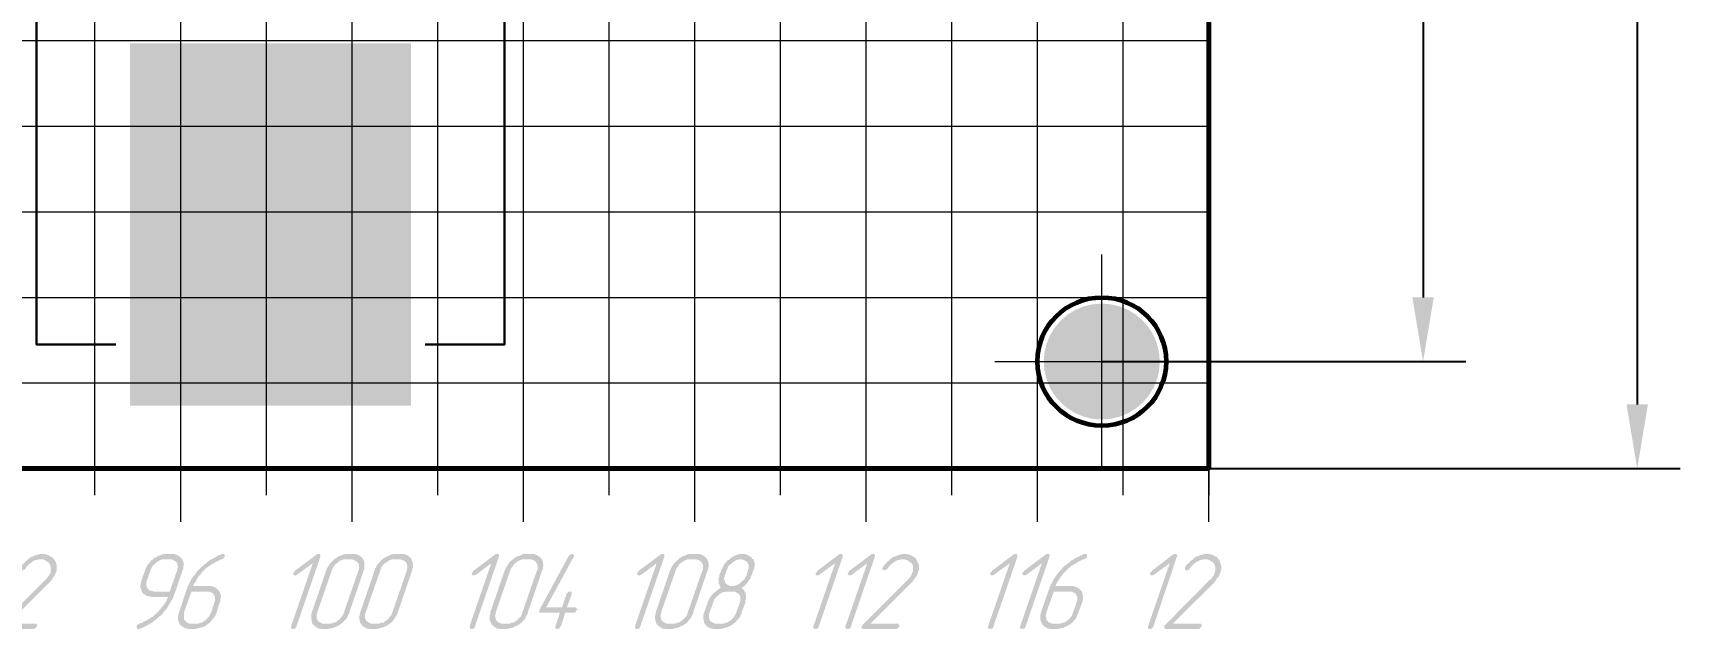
# Model space of a CAD drawing. Extents: x 260 to 1101, y 70 to 664.
# Drawn here: x 555.2 to 632.1, y 394.5 to 422.3 of the extents above; entities that cross this region are included whole.
import ezdxf

# ---------------------------------------------------------------- set-up
doc = ezdxf.new("R2010")
doc.units = 0
doc.header["$MEASUREMENT"] = 0
doc.layers.get('0').update_dxf_attribs({"linetype": 'CONTINUOUS', "lineweight": 15})
doc.layers.get('DEFPOINTS').update_dxf_attribs({"linetype": 'CONTINUOUS'})
doc.layers.add('PDF _Геометрия', color=7, linetype='CONTINUOUS')
doc.layers.add('PDF _Сплошная заливка', color=7, linetype='CONTINUOUS')
doc.styles.add('GOST type A0', font='', dxfattribs={"oblique": 15, "height": 3.5})
doc.styles.get('GOST type A0').set_extended_font_data('GOST type A')
doc.dimstyles.new('ГОСТ type A', dxfattribs={"dimtxt": 3.5, "dimasz": 3, "dimexe": 2, "dimexo": 0, "dimgap": 1, "dimtad": 1, "dimtoh": 1, "dimtxsty": 'GOST type A0', "dimcen": 0, "dimazin": 2, "dimtfac": 1, "dimtmove": 0, "dimatfit": 3, "dimfxl": 1, "dimarcsym": 0})

# ---------------------------------------------------------------- blocks, each defined once
blk = doc.blocks.new('*D6')
at = {"color": 0, "lineweight": -2, "transparency": 16777216}
for p, q in [((605.125, 556.979), (622.126, 556.979)), ((620.126, 553.979), (620.126, 409.979)), ((605.125, 406.979), (622.126, 406.979))]:
    blk.add_line(p, q, dxfattribs=at)
at = {"color": 0, "transparency": 16777216}
for points in [[(619.626, 553.979), (620.626, 553.979), (620.126, 556.979)], [(619.626, 409.979), (620.626, 409.979), (620.126, 406.979)]]:
    blk.add_solid(points, dxfattribs=at)
at = {"layer": 'DEFPOINTS', "color": 0, "transparency": 16777216}
for p in [(605.125, 556.979), (605.125, 406.979), (620.126, 406.979)]:
    blk.add_point(p, dxfattribs=at)
at = {"color": 0, "transparency": 16777216, "insert": (617.376, 481.979), "char_height": 3.5, "attachment_point": 5, "rotation": 90, "style": 'GOST type A0'}
blk.add_mtext('75', dxfattribs=at)
blk = doc.blocks.new('*D7')
at = {"color": 0, "lineweight": -2, "transparency": 16777216}
for p, q in [((610.126, 561.979), (632.126, 561.979)), ((630.126, 558.979), (630.126, 404.979)), ((610.126, 401.979), (632.126, 401.979))]:
    blk.add_line(p, q, dxfattribs=at)
at = {"color": 0, "transparency": 16777216}
for points in [[(629.626, 558.979), (630.626, 558.979), (630.126, 561.979)], [(629.626, 404.979), (630.626, 404.979), (630.126, 401.979)]]:
    blk.add_solid(points, dxfattribs=at)
at = {"layer": 'DEFPOINTS', "color": 0, "transparency": 16777216}
for p in [(610.126, 561.979), (610.126, 401.979), (630.126, 401.979)]:
    blk.add_point(p, dxfattribs=at)
at = {"color": 0, "transparency": 16777216, "insert": (627.114, 481.979), "char_height": 3.5, "attachment_point": 5, "rotation": 90, "style": 'GOST type A0'}
blk.add_mtext('80±0,1', dxfattribs=at)

msp = doc.modelspace()

# ---------------------------------------------------------------- hatches: boundary and pattern name
at = {"layer": 'PDF _Сплошная заливка', "true_color": 0xffffff, "transparency": 33554559}
for points in [[(602.417, 406.979), (602.45, 407.403), (602.549, 407.816), (602.712, 408.209), (602.934, 408.571), (603.21, 408.894), (603.533, 409.17), (603.896, 409.392), (604.288, 409.555), (604.702, 409.654), (605.126, 409.688), (605.126, 406.979)], [(605.126, 409.688), (605.549, 409.654), (605.963, 409.555), (606.355, 409.392), (606.718, 409.17), (607.041, 408.894), (607.317, 408.571), (607.539, 408.209), (607.702, 407.816), (607.801, 407.403), (607.834, 406.979), (605.126, 406.979)], [(605.126, 404.271), (604.702, 404.304), (604.288, 404.403), (603.896, 404.566), (603.533, 404.788), (603.21, 405.064), (602.934, 405.387), (602.712, 405.75), (602.549, 406.142), (602.45, 406.556), (602.417, 406.979), (605.126, 406.979)]]:
    msp.add_hatch(color=7, dxfattribs=at).paths.add_polyline_path(points)
at = {"layer": 'PDF _Сплошная заливка', "transparency": 33554559}
for points in [[(605.126, 406.979), (607.834, 406.979), (607.801, 406.556), (607.702, 406.142), (607.539, 405.75), (607.317, 405.387), (607.041, 405.064), (606.718, 404.788), (606.355, 404.566), (605.963, 404.403), (605.549, 404.304), (605.126, 404.271)], [(555.712, 397.99), (555.737, 397.99), (555.763, 397.99), (555.839, 397.965), (555.941, 397.939), (556.017, 397.888), (556.118, 397.838), (556.169, 397.787), (556.195, 397.736), (556.195, 397.736), (556.22, 397.736), (556.22, 397.711), (556.22, 397.711), (556.271, 397.634), (556.296, 397.584), (556.322, 397.482), (556.322, 397.38), (556.322, 397.33), (556.322, 397.253), (556.322, 397.203), (556.296, 397.126), (556.296, 397.126), (556.296, 397.101), (556.271, 397.101), (556.271, 397.05), (556.246, 397.025), (556.22, 396.974), (556.169, 396.898), (556.169, 396.898), (556.144, 396.872), (556.144, 396.847), (556.118, 396.822), (556.093, 396.771), (556.042, 396.72), (555.992, 396.669), (555.941, 396.618), (554.061, 394.739), (555.331, 394.739), (555.356, 394.739), (555.382, 394.739), (555.407, 394.713), (555.407, 394.688), (555.407, 394.688), (555.407, 394.637), (555.407, 394.612), (555.407, 394.612), (555.382, 394.586), (555.382, 394.561), (555.356, 394.536), (555.331, 394.536), (555.306, 394.51), (555.28, 394.485), (555.229, 394.485), (553.731, 394.485), (553.705, 394.485), (553.68, 394.51), (553.68, 394.536), (553.654, 394.536), (553.654, 394.561), (553.654, 394.586), (553.654, 394.612), (553.68, 394.637), (553.68, 394.637), (553.705, 394.688), (555.788, 396.771), (555.865, 396.847), (555.941, 396.949), (555.941, 396.949), (555.941, 396.974), (555.966, 396.974), (555.966, 396.999), (556.017, 397.076), (556.042, 397.126), (556.042, 397.126), (556.042, 397.152), (556.042, 397.177), (556.042, 397.228), (556.068, 397.279), (556.042, 397.355), (556.042, 397.431), (556.017, 397.507), (555.992, 397.533), (555.966, 397.558), (555.966, 397.558), (555.966, 397.584), (555.941, 397.584), (555.941, 397.609), (555.865, 397.634), (555.814, 397.685), (555.788, 397.685), (555.788, 397.711), (555.763, 397.711), (555.737, 397.711), (555.712, 397.736), (555.661, 397.736), (555.56, 397.736), (555.534, 397.736), (555.509, 397.736), (555.458, 397.736), (555.407, 397.711), (555.356, 397.711), (555.28, 397.685), (555.204, 397.634), (555.204, 397.634), (555.179, 397.634), (555.153, 397.609), (555.102, 397.558), (555.052, 397.533), (555.001, 397.457), (554.925, 397.406), (554.874, 397.304), (554.848, 397.304), (554.848, 397.304), (554.823, 397.279), (554.797, 397.253), (554.797, 397.253), (554.772, 397.253), (554.747, 397.228), (554.721, 397.228), (554.721, 397.228), (554.696, 397.228), (554.67, 397.253), (554.645, 397.253), (554.645, 397.279), (554.62, 397.279), (554.62, 397.304), (554.645, 397.355), (554.645, 397.406), (554.645, 397.406), (554.67, 397.406), (554.67, 397.431), (554.696, 397.457), (554.747, 397.507), (554.797, 397.558), (554.874, 397.634), (554.95, 397.711), (555.052, 397.787), (555.153, 397.863), (555.153, 397.863), (555.153, 397.863), (555.179, 397.863), (555.229, 397.888), (555.28, 397.914), (555.382, 397.939), (555.458, 397.965), (555.56, 397.99), (555.636, 397.99), (555.687, 397.99)], [(568.592, 397.99), (568.618, 397.99), (568.618, 397.965), (568.643, 397.939), (568.643, 397.939), (568.643, 397.914), (568.643, 397.863), (567.525, 394.612), (567.525, 394.612), (567.525, 394.586), (567.5, 394.561), (567.474, 394.51), (567.449, 394.51), (567.424, 394.51), (567.398, 394.485), (567.347, 394.485), (567.347, 394.485), (567.347, 394.485), (567.322, 394.51), (567.271, 394.51), (567.271, 394.536), (567.271, 394.536), (567.271, 394.561), (567.271, 394.586), (567.271, 394.612), (568.287, 397.558), (567.551, 397.025), (567.551, 397.025), (567.525, 396.999), (567.5, 396.999), (567.474, 396.999), (567.449, 396.999), (567.424, 396.999), (567.398, 396.999), (567.398, 397.025), (567.373, 397.025), (567.373, 397.05), (567.373, 397.076), (567.373, 397.126), (567.373, 397.126), (567.398, 397.126), (567.424, 397.152), (567.449, 397.203), (568.465, 397.965), (568.465, 397.965), (568.491, 397.99), (568.516, 397.99), (568.541, 397.99), (568.567, 397.99)], [(576.925, 397.99), (576.95, 397.99), (576.976, 397.965), (576.976, 397.939), (576.976, 397.939), (576.976, 397.914), (576.976, 397.863), (575.858, 394.612), (575.858, 394.612), (575.858, 394.586), (575.833, 394.561), (575.807, 394.51), (575.782, 394.51), (575.756, 394.51), (575.731, 394.485), (575.706, 394.485), (575.68, 394.485), (575.68, 394.485), (575.655, 394.51), (575.629, 394.51), (575.604, 394.536), (575.604, 394.536), (575.604, 394.561), (575.604, 394.586), (575.604, 394.612), (576.62, 397.558), (575.909, 397.025), (575.883, 397.025), (575.858, 396.999), (575.833, 396.999), (575.807, 396.999), (575.807, 396.999), (575.782, 396.999), (575.756, 396.999), (575.731, 397.025), (575.731, 397.025), (575.706, 397.05), (575.706, 397.076), (575.731, 397.126), (575.731, 397.126), (575.731, 397.126), (575.756, 397.152), (575.782, 397.203), (576.798, 397.965), (576.798, 397.965), (576.823, 397.99), (576.849, 397.99), (576.9, 397.99), (576.9, 397.99)], [(580.405, 397.99), (580.431, 397.99), (580.456, 397.965), (580.456, 397.939), (580.482, 397.939), (580.482, 397.914), (580.482, 397.863), (580.456, 397.838), (579.186, 395.501), (579.923, 395.501), (580.126, 396.11), (580.126, 396.136), (580.151, 396.136), (580.151, 396.161), (580.202, 396.187), (580.202, 396.212), (580.228, 396.212), (580.253, 396.237), (580.304, 396.237), (580.304, 396.237), (580.329, 396.237), (580.355, 396.237), (580.38, 396.212), (580.38, 396.212), (580.38, 396.187), (580.38, 396.161), (580.38, 396.11), (580.151, 395.501), (580.558, 395.501), (580.558, 395.501), (580.583, 395.475), (580.609, 395.45), (580.609, 395.45), (580.634, 395.425), (580.634, 395.399), (580.634, 395.374), (580.609, 395.374), (580.609, 395.348), (580.583, 395.323), (580.558, 395.272), (580.558, 395.272), (580.533, 395.272), (580.507, 395.247), (580.456, 395.247), (580.075, 395.247), (579.872, 394.612), (579.872, 394.612), (579.847, 394.586), (579.821, 394.561), (579.796, 394.51), (579.796, 394.51), (579.77, 394.51), (579.745, 394.485), (579.694, 394.485), (579.694, 394.485), (579.669, 394.485), (579.643, 394.51), (579.618, 394.51), (579.618, 394.536), (579.618, 394.536), (579.618, 394.561), (579.618, 394.586), (579.618, 394.612), (579.821, 395.247), (578.957, 395.247), (578.932, 395.247), (578.907, 395.247), (578.881, 395.272), (578.856, 395.272), (578.856, 395.298), (578.856, 395.323), (578.881, 395.374), (578.881, 395.399), (580.228, 397.888), (580.228, 397.888), (580.253, 397.914), (580.278, 397.939), (580.304, 397.965), (580.38, 397.99)], [(584.648, 397.99), (584.673, 397.99), (584.699, 397.965), (584.699, 397.939), (584.699, 397.939), (584.699, 397.914), (584.699, 397.863), (583.581, 394.612), (583.581, 394.612), (583.581, 394.586), (583.556, 394.561), (583.53, 394.51), (583.505, 394.51), (583.479, 394.51), (583.454, 394.485), (583.429, 394.485), (583.403, 394.485), (583.403, 394.485), (583.378, 394.51), (583.352, 394.51), (583.327, 394.536), (583.327, 394.536), (583.327, 394.561), (583.327, 394.586), (583.327, 394.612), (584.343, 397.558), (583.632, 397.025), (583.606, 397.025), (583.581, 396.999), (583.556, 396.999), (583.53, 396.999), (583.53, 396.999), (583.505, 396.999), (583.479, 396.999), (583.454, 397.025), (583.454, 397.025), (583.429, 397.05), (583.429, 397.076), (583.454, 397.126), (583.454, 397.126), (583.454, 397.126), (583.479, 397.152), (583.505, 397.203), (584.521, 397.965), (584.521, 397.965), (584.546, 397.99), (584.572, 397.99), (584.623, 397.99), (584.623, 397.99)], [(592.981, 397.99), (593.006, 397.99), (593.006, 397.965), (593.032, 397.939), (593.032, 397.939), (593.032, 397.914), (593.032, 397.863), (591.914, 394.612), (591.914, 394.612), (591.914, 394.586), (591.888, 394.561), (591.838, 394.51), (591.838, 394.51), (591.812, 394.51), (591.787, 394.485), (591.736, 394.485), (591.736, 394.485), (591.736, 394.485), (591.711, 394.51), (591.66, 394.51), (591.66, 394.536), (591.66, 394.536), (591.66, 394.561), (591.66, 394.586), (591.66, 394.612), (592.676, 397.558), (591.939, 397.025), (591.939, 397.025), (591.914, 396.999), (591.888, 396.999), (591.863, 396.999), (591.838, 396.999), (591.812, 396.999), (591.787, 396.999), (591.787, 397.025), (591.761, 397.025), (591.761, 397.05), (591.761, 397.076), (591.761, 397.126), (591.761, 397.126), (591.787, 397.126), (591.812, 397.152), (591.838, 397.203), (592.854, 397.965), (592.854, 397.965), (592.879, 397.99), (592.905, 397.99), (592.93, 397.99), (592.955, 397.99)], [(594.48, 397.99), (594.505, 397.99), (594.53, 397.965), (594.53, 397.939), (594.53, 397.939), (594.53, 397.914), (594.53, 397.863), (593.413, 394.612), (593.413, 394.612), (593.413, 394.586), (593.387, 394.561), (593.362, 394.51), (593.336, 394.51), (593.311, 394.51), (593.286, 394.485), (593.235, 394.485), (593.235, 394.485), (593.235, 394.485), (593.209, 394.51), (593.184, 394.51), (593.159, 394.536), (593.159, 394.536), (593.159, 394.561), (593.159, 394.586), (593.159, 394.612), (594.175, 397.558), (593.464, 397.025), (593.438, 397.025), (593.413, 396.999), (593.387, 396.999), (593.362, 396.999), (593.336, 396.999), (593.336, 396.999), (593.311, 396.999), (593.286, 397.025), (593.286, 397.025), (593.26, 397.05), (593.26, 397.076), (593.286, 397.126), (593.286, 397.126), (593.286, 397.126), (593.311, 397.152), (593.336, 397.203), (594.353, 397.965), (594.353, 397.965), (594.378, 397.99), (594.404, 397.99), (594.429, 397.99), (594.454, 397.99)], [(595.953, 397.99), (596.004, 397.99), (596.029, 397.99), (596.106, 397.965), (596.207, 397.939), (596.283, 397.888), (596.385, 397.838), (596.436, 397.787), (596.461, 397.736), (596.461, 397.736), (596.461, 397.736), (596.487, 397.711), (596.487, 397.711), (596.512, 397.634), (596.538, 397.584), (596.588, 397.482), (596.588, 397.38), (596.588, 397.33), (596.588, 397.253), (596.563, 397.203), (596.538, 397.126), (596.538, 397.126), (596.538, 397.101), (596.538, 397.101), (596.512, 397.05), (596.512, 397.025), (596.487, 396.974), (596.436, 396.898), (596.436, 396.898), (596.41, 396.872), (596.41, 396.847), (596.36, 396.822), (596.334, 396.771), (596.309, 396.72), (596.258, 396.669), (596.207, 396.618), (594.327, 394.739), (595.597, 394.739), (595.597, 394.739), (595.648, 394.739), (595.648, 394.713), (595.674, 394.688), (595.674, 394.688), (595.674, 394.637), (595.674, 394.612), (595.674, 394.612), (595.648, 394.586), (595.648, 394.561), (595.597, 394.536), (595.597, 394.536), (595.572, 394.51), (595.547, 394.485), (595.496, 394.485), (593.997, 394.485), (593.972, 394.485), (593.946, 394.51), (593.921, 394.536), (593.921, 394.536), (593.921, 394.561), (593.921, 394.586), (593.921, 394.612), (593.921, 394.637), (593.946, 394.637), (593.972, 394.688), (596.055, 396.771), (596.131, 396.847), (596.207, 396.949), (596.207, 396.949), (596.207, 396.974), (596.207, 396.974), (596.233, 396.999), (596.258, 397.076), (596.283, 397.126), (596.283, 397.126), (596.309, 397.152), (596.309, 397.177), (596.309, 397.228), (596.309, 397.279), (596.309, 397.355), (596.309, 397.431), (596.283, 397.507), (596.258, 397.533), (596.233, 397.558), (596.233, 397.558), (596.207, 397.584), (596.207, 397.584), (596.182, 397.609), (596.131, 397.634), (596.055, 397.685), (596.055, 397.685), (596.055, 397.711), (596.029, 397.711), (596.004, 397.711), (595.953, 397.736), (595.928, 397.736), (595.826, 397.736), (595.801, 397.736), (595.775, 397.736), (595.725, 397.736), (595.674, 397.711), (595.597, 397.711), (595.547, 397.685), (595.47, 397.634), (595.47, 397.634), (595.445, 397.634), (595.42, 397.609), (595.369, 397.558), (595.318, 397.533), (595.242, 397.457), (595.191, 397.406), (595.115, 397.304), (595.115, 397.304), (595.115, 397.304), (595.089, 397.279), (595.064, 397.253), (595.064, 397.253), (595.039, 397.253), (595.013, 397.228), (594.988, 397.228), (594.962, 397.228), (594.962, 397.228), (594.937, 397.253), (594.912, 397.253), (594.886, 397.279), (594.886, 397.279), (594.886, 397.304), (594.886, 397.355), (594.912, 397.406), (594.912, 397.406), (594.937, 397.406), (594.937, 397.431), (594.962, 397.457), (594.988, 397.507), (595.064, 397.558), (595.115, 397.634), (595.216, 397.711), (595.293, 397.787), (595.394, 397.863), (595.394, 397.863), (595.42, 397.863), (595.445, 397.863), (595.496, 397.888), (595.547, 397.914), (595.623, 397.939), (595.725, 397.965), (595.801, 397.99), (595.902, 397.99)], [(601.136, 397.99), (601.161, 397.99), (601.161, 397.965), (601.187, 397.939), (601.187, 397.939), (601.187, 397.914), (601.187, 397.863), (600.069, 394.612), (600.069, 394.612), (600.069, 394.586), (600.043, 394.561), (600.018, 394.51), (599.993, 394.51), (599.967, 394.51), (599.942, 394.485), (599.891, 394.485), (599.891, 394.485), (599.891, 394.485), (599.865, 394.51), (599.84, 394.51), (599.815, 394.536), (599.815, 394.536), (599.815, 394.561), (599.815, 394.586), (599.815, 394.612), (600.831, 397.558), (600.094, 397.025), (600.094, 397.025), (600.069, 396.999), (600.043, 396.999), (600.018, 396.999), (599.993, 396.999), (599.993, 396.999), (599.942, 396.999), (599.942, 397.025), (599.916, 397.025), (599.916, 397.05), (599.916, 397.076), (599.916, 397.126), (599.916, 397.126), (599.942, 397.126), (599.967, 397.152), (599.993, 397.203), (601.009, 397.965), (601.009, 397.965), (601.034, 397.99), (601.059, 397.99), (601.085, 397.99), (601.11, 397.99)], [(602.635, 397.99), (602.66, 397.99), (602.685, 397.965), (602.685, 397.939), (602.685, 397.939), (602.685, 397.914), (602.685, 397.863), (601.568, 394.612), (601.568, 394.612), (601.568, 394.586), (601.542, 394.561), (601.517, 394.51), (601.491, 394.51), (601.466, 394.51), (601.441, 394.485), (601.415, 394.485), (601.39, 394.485), (601.39, 394.485), (601.364, 394.51), (601.339, 394.51), (601.314, 394.536), (601.314, 394.536), (601.314, 394.561), (601.314, 394.586), (601.314, 394.612), (602.33, 397.558), (601.618, 397.025), (601.593, 397.025), (601.568, 396.999), (601.542, 396.999), (601.517, 396.999), (601.491, 396.999), (601.491, 396.999), (601.466, 396.999), (601.441, 397.025), (601.441, 397.025), (601.415, 397.05), (601.415, 397.076), (601.441, 397.126), (601.441, 397.126), (601.441, 397.126), (601.466, 397.152), (601.491, 397.203), (602.508, 397.965), (602.508, 397.965), (602.533, 397.99), (602.558, 397.99), (602.584, 397.99), (602.609, 397.99)], [(608.579, 397.99), (608.605, 397.99), (608.63, 397.965), (608.63, 397.939), (608.656, 397.939), (608.656, 397.914), (608.63, 397.863), (607.538, 394.612), (607.538, 394.612), (607.512, 394.586), (607.512, 394.561), (607.461, 394.51), (607.461, 394.51), (607.436, 394.51), (607.411, 394.485), (607.36, 394.485), (607.36, 394.485), (607.36, 394.485), (607.334, 394.51), (607.284, 394.51), (607.284, 394.536), (607.284, 394.536), (607.284, 394.561), (607.284, 394.586), (607.284, 394.612), (608.3, 397.558), (607.563, 397.025), (607.563, 397.025), (607.538, 396.999), (607.512, 396.999), (607.487, 396.999), (607.461, 396.999), (607.436, 396.999), (607.411, 396.999), (607.385, 397.025), (607.385, 397.025), (607.385, 397.05), (607.385, 397.076), (607.385, 397.126), (607.385, 397.126), (607.411, 397.126), (607.411, 397.152), (607.461, 397.203), (608.452, 397.965), (608.478, 397.965), (608.478, 397.99), (608.528, 397.99), (608.554, 397.99)], [(610.078, 397.99), (610.104, 397.99), (610.154, 397.99), (610.231, 397.965), (610.307, 397.939), (610.408, 397.888), (610.51, 397.838), (610.535, 397.787), (610.586, 397.736), (610.586, 397.736), (610.586, 397.736), (610.612, 397.711), (610.612, 397.711), (610.637, 397.634), (610.662, 397.584), (610.688, 397.482), (610.713, 397.38), (610.713, 397.33), (610.688, 397.253), (610.688, 397.203), (610.662, 397.126), (610.662, 397.126), (610.662, 397.101), (610.662, 397.101), (610.637, 397.05), (610.612, 397.025), (610.612, 396.974), (610.535, 396.898), (610.535, 396.898), (610.535, 396.872), (610.51, 396.847), (610.485, 396.822), (610.459, 396.771), (610.408, 396.72), (610.383, 396.669), (610.332, 396.618), (608.452, 394.739), (609.722, 394.739), (609.722, 394.739), (609.748, 394.739), (609.773, 394.713), (609.773, 394.688), (609.773, 394.688), (609.799, 394.637), (609.773, 394.612), (609.773, 394.612), (609.773, 394.586), (609.748, 394.561), (609.722, 394.536), (609.722, 394.536), (609.697, 394.51), (609.672, 394.485), (609.621, 394.485), (608.122, 394.485), (608.097, 394.485), (608.071, 394.51), (608.046, 394.536), (608.046, 394.536), (608.046, 394.561), (608.046, 394.586), (608.046, 394.612), (608.046, 394.637), (608.046, 394.637), (608.097, 394.688), (610.154, 396.771), (610.256, 396.847), (610.307, 396.949), (610.332, 396.949), (610.332, 396.974), (610.332, 396.974), (610.358, 396.999), (610.383, 397.076), (610.408, 397.126), (610.408, 397.126), (610.408, 397.152), (610.408, 397.177), (610.434, 397.228), (610.434, 397.279), (610.434, 397.355), (610.408, 397.431), (610.383, 397.507), (610.383, 397.533), (610.358, 397.558), (610.332, 397.558), (610.332, 397.584), (610.332, 397.584), (610.307, 397.609), (610.256, 397.634), (610.18, 397.685), (610.18, 397.685), (610.154, 397.711), (610.129, 397.711), (610.104, 397.711), (610.078, 397.736), (610.027, 397.736), (609.951, 397.736), (609.926, 397.736), (609.875, 397.736), (609.85, 397.736), (609.773, 397.711), (609.722, 397.711), (609.672, 397.685), (609.596, 397.634), (609.596, 397.634), (609.57, 397.634), (609.519, 397.609), (609.468, 397.558), (609.418, 397.533), (609.367, 397.457), (609.291, 397.406), (609.24, 397.304), (609.24, 397.304), (609.214, 397.304), (609.214, 397.279), (609.189, 397.253), (609.164, 397.253), (609.164, 397.253), (609.138, 397.228), (609.113, 397.228), (609.087, 397.228), (609.062, 397.228), (609.037, 397.253), (609.011, 397.253), (609.011, 397.279), (609.011, 397.279), (609.011, 397.304), (609.011, 397.355), (609.037, 397.406), (609.037, 397.406), (609.037, 397.406), (609.062, 397.431), (609.062, 397.457), (609.113, 397.507), (609.189, 397.558), (609.24, 397.634), (609.341, 397.711), (609.418, 397.787), (609.519, 397.863), (609.519, 397.863), (609.519, 397.863), (609.57, 397.863), (609.596, 397.888), (609.672, 397.914), (609.748, 397.939), (609.824, 397.965), (609.926, 397.99), (610.027, 397.99), (610.053, 397.99)]]:
    msp.add_hatch(color=256, dxfattribs=at).paths.add_polyline_path(points)
h = msp.add_hatch(color=256, dxfattribs=at)
h.paths.add_polyline_path([(561.631, 397.736), (561.326, 397.736), (561.301, 397.736), (561.25, 397.736), (561.174, 397.711), (561.123, 397.685), (561.047, 397.634), (560.971, 397.584), (560.971, 397.584), (560.945, 397.558), (560.92, 397.533), (560.869, 397.507), (560.818, 397.431), (560.768, 397.38), (560.742, 397.304), (560.717, 397.253), (560.539, 396.745), (560.539, 396.745), (560.514, 396.72), (560.514, 396.669), (560.514, 396.618), (560.514, 396.568), (560.514, 396.517), (560.539, 396.441), (560.564, 396.39), (560.564, 396.39), (560.59, 396.364), (560.615, 396.339), (560.641, 396.314), (560.691, 396.288), (560.742, 396.263), (560.793, 396.263), (560.869, 396.237), (561.606, 396.237), (561.962, 397.253), (561.962, 397.253), (561.962, 397.279), (561.962, 397.304), (561.987, 397.355), (561.987, 397.431), (561.962, 397.482), (561.962, 397.533), (561.936, 397.584), (561.936, 397.609), (561.911, 397.609), (561.885, 397.634), (561.86, 397.66), (561.809, 397.685), (561.758, 397.711), (561.708, 397.736)], flags=0)
h.paths.add_polyline_path([(561.758, 397.99), (561.809, 397.99), (561.885, 397.965), (561.962, 397.939), (562.038, 397.888), (562.114, 397.838), (562.165, 397.761), (562.19, 397.761), (562.19, 397.761), (562.19, 397.736), (562.216, 397.711), (562.216, 397.66), (562.241, 397.634), (562.241, 397.584), (562.266, 397.533), (562.241, 397.406), (562.241, 397.304), (562.216, 397.253), (561.835, 396.136), (561.835, 396.136), (561.809, 396.11), (561.809, 396.085), (561.784, 396.034), (561.784, 396.009), (561.758, 395.933), (561.733, 395.882), (561.682, 395.806), (561.606, 395.679), (561.504, 395.501), (561.454, 395.425), (561.377, 395.348), (561.301, 395.247), (561.25, 395.171), (561.225, 395.171), (561.225, 395.145), (561.199, 395.12), (561.149, 395.094), (561.123, 395.069), (561.073, 395.018), (560.996, 394.967), (560.945, 394.917), (560.869, 394.866), (560.793, 394.79), (560.691, 394.739), (560.615, 394.688), (560.412, 394.586), (560.31, 394.536), (560.183, 394.485), (560.132, 394.485), (560.132, 394.485), (560.107, 394.485), (560.082, 394.51), (560.056, 394.536), (560.056, 394.536), (560.056, 394.561), (560.056, 394.586), (560.056, 394.612), (560.056, 394.612), (560.082, 394.637), (560.082, 394.663), (560.107, 394.688), (560.107, 394.688), (560.132, 394.713), (560.158, 394.713), (560.183, 394.739), (560.183, 394.739), (560.209, 394.739), (560.209, 394.739), (560.26, 394.764), (560.285, 394.764), (560.336, 394.79), (560.361, 394.815), (560.412, 394.84), (560.539, 394.891), (560.564, 394.917), (560.666, 394.967), (560.666, 394.967), (560.691, 394.993), (560.717, 395.018), (560.793, 395.044), (560.844, 395.094), (560.92, 395.171), (560.996, 395.221), (561.073, 395.298), (561.073, 395.323), (561.098, 395.323), (561.123, 395.374), (561.149, 395.399), (561.199, 395.45), (561.25, 395.526), (561.301, 395.577), (561.352, 395.653), (561.352, 395.653), (561.352, 395.679), (561.403, 395.704), (561.428, 395.755), (561.454, 395.806), (561.479, 395.882), (561.504, 395.933), (561.53, 395.983), (560.742, 395.983), (560.717, 396.009), (560.666, 396.009), (560.615, 396.009), (560.539, 396.034), (560.463, 396.085), (560.387, 396.136), (560.31, 396.212), (560.31, 396.212), (560.31, 396.237), (560.285, 396.288), (560.26, 396.364), (560.234, 396.441), (560.234, 396.517), (560.26, 396.618), (560.26, 396.669), (560.285, 396.745), (560.463, 397.253), (560.463, 397.253), (560.463, 397.253), (560.463, 397.279), (560.488, 397.304), (560.514, 397.355), (560.539, 397.431), (560.59, 397.507), (560.666, 397.584), (560.742, 397.685), (560.844, 397.761), (560.844, 397.761), (560.869, 397.787), (560.869, 397.787), (560.895, 397.812), (560.92, 397.812), (560.971, 397.838), (561.047, 397.888), (561.123, 397.914), (561.225, 397.965), (561.352, 397.99), (561.403, 397.99)], flags=0)
h = msp.add_hatch(color=256, dxfattribs=at)
h.paths.add_polyline_path([(563.359, 396.237), (562.622, 396.237), (562.266, 395.247), (562.266, 395.221), (562.266, 395.221), (562.266, 395.171), (562.266, 395.12), (562.266, 395.069), (562.266, 395.018), (562.266, 394.942), (562.317, 394.891), (562.317, 394.891), (562.343, 394.866), (562.343, 394.84), (562.394, 394.815), (562.419, 394.79), (562.47, 394.764), (562.546, 394.739), (562.597, 394.739), (562.902, 394.739), (562.952, 394.739), (563.003, 394.764), (563.054, 394.79), (563.13, 394.79), (563.181, 394.84), (563.257, 394.891), (563.283, 394.891), (563.308, 394.917), (563.333, 394.942), (563.359, 394.993), (563.41, 395.044), (563.46, 395.094), (563.486, 395.171), (563.537, 395.247), (563.689, 395.729), (563.689, 395.755), (563.715, 395.78), (563.715, 395.806), (563.715, 395.856), (563.715, 395.907), (563.715, 395.983), (563.689, 396.034), (563.664, 396.085), (563.664, 396.11), (563.664, 396.11), (563.638, 396.136), (563.613, 396.161), (563.562, 396.187), (563.511, 396.212), (563.435, 396.237)], flags=0)
h.paths.add_polyline_path([(564.121, 397.99), (564.146, 397.99), (564.172, 397.939), (564.172, 397.939), (564.172, 397.914), (564.172, 397.888), (564.172, 397.863), (564.172, 397.863), (564.146, 397.838), (564.146, 397.812), (564.121, 397.787), (564.121, 397.787), (564.121, 397.787), (564.096, 397.761), (564.045, 397.736), (563.994, 397.736), (563.943, 397.711), (563.816, 397.634), (563.791, 397.634), (563.791, 397.634), (563.765, 397.634), (563.74, 397.609), (563.689, 397.584), (563.664, 397.558), (563.588, 397.507), (563.562, 397.507), (563.537, 397.507), (563.511, 397.457), (563.46, 397.431), (563.384, 397.38), (563.308, 397.33), (563.232, 397.253), (563.156, 397.177), (563.156, 397.177), (563.13, 397.152), (563.105, 397.126), (563.079, 397.076), (563.029, 397.025), (562.978, 396.974), (562.927, 396.898), (562.876, 396.822), (562.876, 396.822), (562.876, 396.796), (562.851, 396.771), (562.825, 396.72), (562.8, 396.669), (562.749, 396.618), (562.724, 396.542), (562.698, 396.491), (563.486, 396.491), (563.511, 396.491), (563.562, 396.491), (563.638, 396.466), (563.715, 396.441), (563.791, 396.39), (563.842, 396.339), (563.918, 396.263), (563.918, 396.263), (563.943, 396.237), (563.943, 396.187), (563.969, 396.136), (563.994, 396.034), (563.994, 395.958), (563.969, 395.856), (563.969, 395.806), (563.943, 395.729), (563.791, 395.247), (563.791, 395.221), (563.765, 395.221), (563.765, 395.196), (563.765, 395.196), (563.74, 395.12), (563.689, 395.044), (563.638, 394.967), (563.562, 394.891), (563.486, 394.79), (563.384, 394.713), (563.384, 394.713), (563.359, 394.688), (563.359, 394.688), (563.333, 394.688), (563.308, 394.663), (563.283, 394.637), (563.206, 394.612), (563.105, 394.561), (563.003, 394.536), (562.876, 394.51), (562.775, 394.485), (562.495, 394.485), (562.47, 394.485), (562.419, 394.51), (562.368, 394.51), (562.292, 394.536), (562.216, 394.586), (562.139, 394.637), (562.089, 394.713), (562.063, 394.713), (562.063, 394.739), (562.038, 394.79), (562.012, 394.866), (561.987, 394.942), (561.987, 395.018), (562.012, 395.12), (562.012, 395.171), (562.038, 395.247), (562.394, 396.339), (562.394, 396.364), (562.419, 396.364), (562.419, 396.415), (562.444, 396.441), (562.444, 396.491), (562.495, 396.542), (562.521, 396.593), (562.546, 396.669), (562.622, 396.822), (562.724, 396.974), (562.8, 397.05), (562.851, 397.126), (562.927, 397.228), (563.003, 397.304), (563.003, 397.304), (563.029, 397.33), (563.054, 397.355), (563.079, 397.38), (563.13, 397.431), (563.181, 397.457), (563.232, 397.507), (563.308, 397.558), (563.359, 397.609), (563.46, 397.685), (563.537, 397.736), (563.638, 397.787), (563.816, 397.888), (563.918, 397.939), (564.045, 397.99), (564.096, 397.99), (564.096, 397.99)], flags=0)
h = msp.add_hatch(color=256, dxfattribs=at)
h.paths.add_polyline_path([(570.091, 397.736), (569.812, 397.736), (569.761, 397.736), (569.71, 397.736), (569.659, 397.711), (569.583, 397.685), (569.507, 397.634), (569.431, 397.584), (569.431, 397.584), (569.405, 397.558), (569.38, 397.533), (569.329, 397.507), (569.278, 397.431), (569.253, 397.38), (569.202, 397.304), (569.177, 397.228), (568.491, 395.247), (568.491, 395.221), (568.491, 395.221), (568.465, 395.171), (568.465, 395.12), (568.465, 395.069), (568.465, 395.018), (568.491, 394.942), (568.516, 394.891), (568.516, 394.891), (568.541, 394.866), (568.567, 394.84), (568.592, 394.815), (568.643, 394.79), (568.694, 394.764), (568.745, 394.739), (568.821, 394.739), (569.1, 394.739), (569.151, 394.739), (569.202, 394.764), (569.253, 394.79), (569.329, 394.79), (569.405, 394.84), (569.456, 394.891), (569.481, 394.891), (569.507, 394.917), (569.532, 394.942), (569.583, 394.993), (569.608, 395.044), (569.659, 395.094), (569.71, 395.171), (569.736, 395.247), (570.421, 397.228), (570.421, 397.253), (570.447, 397.279), (570.447, 397.304), (570.447, 397.355), (570.447, 397.406), (570.447, 397.482), (570.421, 397.533), (570.396, 397.584), (570.396, 397.584), (570.371, 397.609), (570.345, 397.634), (570.32, 397.66), (570.269, 397.685), (570.218, 397.711), (570.167, 397.736)], flags=0)
h.paths.add_polyline_path([(570.218, 397.99), (570.294, 397.99), (570.345, 397.965), (570.421, 397.939), (570.498, 397.888), (570.574, 397.838), (570.625, 397.761), (570.625, 397.761), (570.65, 397.736), (570.675, 397.685), (570.701, 397.634), (570.701, 397.558), (570.701, 397.457), (570.701, 397.355), (570.701, 397.304), (570.675, 397.253), (569.989, 395.247), (569.989, 395.221), (569.989, 395.221), (569.989, 395.196), (569.964, 395.196), (569.939, 395.12), (569.913, 395.069), (569.862, 394.967), (569.786, 394.891), (569.685, 394.79), (569.583, 394.713), (569.583, 394.713), (569.583, 394.713), (569.558, 394.688), (569.532, 394.688), (569.507, 394.663), (569.481, 394.637), (569.405, 394.612), (569.304, 394.561), (569.202, 394.536), (569.1, 394.51), (568.973, 394.485), (568.719, 394.485), (568.694, 394.485), (568.643, 394.51), (568.567, 394.51), (568.491, 394.536), (568.44, 394.586), (568.364, 394.637), (568.287, 394.713), (568.287, 394.713), (568.262, 394.739), (568.262, 394.79), (568.237, 394.866), (568.211, 394.942), (568.211, 395.018), (568.211, 395.12), (568.211, 395.171), (568.237, 395.247), (568.923, 397.253), (568.923, 397.253), (568.923, 397.253), (568.923, 397.279), (568.948, 397.304), (568.973, 397.355), (569.024, 397.431), (569.075, 397.507), (569.126, 397.584), (569.227, 397.685), (569.304, 397.761), (569.329, 397.761), (569.329, 397.787), (569.354, 397.787), (569.38, 397.812), (569.405, 397.812), (569.431, 397.838), (569.507, 397.888), (569.583, 397.914), (569.71, 397.965), (569.812, 397.99), (569.862, 397.99)], flags=0)
h = msp.add_hatch(color=256, dxfattribs=at)
h.paths.add_polyline_path([(572.352, 397.736), (572.047, 397.736), (572.022, 397.736), (571.971, 397.736), (571.895, 397.711), (571.844, 397.685), (571.768, 397.634), (571.692, 397.584), (571.692, 397.584), (571.666, 397.558), (571.615, 397.533), (571.59, 397.507), (571.539, 397.431), (571.488, 397.38), (571.463, 397.304), (571.438, 397.228), (570.752, 395.247), (570.752, 395.221), (570.726, 395.221), (570.726, 395.171), (570.726, 395.12), (570.726, 395.069), (570.726, 395.018), (570.752, 394.942), (570.777, 394.891), (570.777, 394.891), (570.802, 394.866), (570.828, 394.84), (570.853, 394.815), (570.904, 394.79), (570.955, 394.764), (571.006, 394.739), (571.082, 394.739), (571.361, 394.739), (571.387, 394.739), (571.438, 394.764), (571.514, 394.79), (571.59, 394.79), (571.641, 394.84), (571.717, 394.891), (571.742, 394.891), (571.742, 394.917), (571.793, 394.942), (571.844, 394.993), (571.87, 395.044), (571.92, 395.094), (571.971, 395.171), (571.996, 395.247), (572.682, 397.228), (572.682, 397.253), (572.682, 397.279), (572.682, 397.304), (572.708, 397.355), (572.708, 397.406), (572.682, 397.482), (572.682, 397.533), (572.657, 397.584), (572.632, 397.584), (572.632, 397.609), (572.606, 397.634), (572.581, 397.66), (572.53, 397.685), (572.479, 397.711), (572.403, 397.736)], flags=0)
h.paths.add_polyline_path([(572.479, 397.99), (572.53, 397.99), (572.606, 397.965), (572.682, 397.939), (572.759, 397.888), (572.809, 397.838), (572.886, 397.761), (572.886, 397.761), (572.911, 397.736), (572.911, 397.685), (572.936, 397.634), (572.962, 397.558), (572.962, 397.457), (572.962, 397.355), (572.936, 397.304), (572.936, 397.253), (572.251, 395.247), (572.251, 395.221), (572.251, 395.221), (572.225, 395.196), (572.225, 395.196), (572.2, 395.12), (572.149, 395.069), (572.098, 394.967), (572.047, 394.891), (571.946, 394.79), (571.844, 394.713), (571.844, 394.713), (571.844, 394.713), (571.819, 394.688), (571.793, 394.688), (571.768, 394.663), (571.742, 394.637), (571.666, 394.612), (571.565, 394.561), (571.463, 394.536), (571.361, 394.51), (571.234, 394.485), (570.955, 394.485), (570.929, 394.485), (570.879, 394.51), (570.828, 394.51), (570.752, 394.536), (570.675, 394.586), (570.599, 394.637), (570.548, 394.713), (570.548, 394.713), (570.523, 394.739), (570.498, 394.79), (570.472, 394.866), (570.472, 394.942), (570.447, 395.018), (570.472, 395.12), (570.472, 395.171), (570.498, 395.247), (571.184, 397.253), (571.184, 397.253), (571.184, 397.253), (571.184, 397.279), (571.184, 397.304), (571.234, 397.355), (571.26, 397.431), (571.311, 397.507), (571.387, 397.584), (571.463, 397.685), (571.565, 397.761), (571.565, 397.761), (571.59, 397.787), (571.59, 397.787), (571.615, 397.812), (571.641, 397.812), (571.692, 397.838), (571.768, 397.888), (571.844, 397.914), (571.946, 397.965), (572.073, 397.99), (572.123, 397.99), (572.454, 397.99)], flags=0)
h = msp.add_hatch(color=256, dxfattribs=at)
h.paths.add_polyline_path([(578.424, 397.736), (578.144, 397.736), (578.094, 397.736), (578.043, 397.736), (577.992, 397.711), (577.916, 397.685), (577.84, 397.634), (577.763, 397.584), (577.763, 397.584), (577.738, 397.558), (577.713, 397.533), (577.662, 397.507), (577.636, 397.431), (577.586, 397.38), (577.535, 397.304), (577.509, 397.228), (576.823, 395.247), (576.823, 395.221), (576.823, 395.221), (576.823, 395.171), (576.798, 395.12), (576.798, 395.069), (576.823, 395.018), (576.823, 394.942), (576.849, 394.891), (576.874, 394.891), (576.874, 394.866), (576.9, 394.84), (576.925, 394.815), (576.976, 394.79), (577.027, 394.764), (577.103, 394.739), (577.154, 394.739), (577.433, 394.739), (577.484, 394.739), (577.535, 394.764), (577.586, 394.79), (577.662, 394.79), (577.738, 394.84), (577.814, 394.891), (577.814, 394.891), (577.84, 394.917), (577.865, 394.942), (577.916, 394.993), (577.967, 395.044), (578.017, 395.094), (578.043, 395.171), (578.068, 395.247), (578.754, 397.228), (578.78, 397.253), (578.78, 397.279), (578.78, 397.304), (578.78, 397.355), (578.78, 397.406), (578.78, 397.482), (578.754, 397.533), (578.729, 397.584), (578.729, 397.584), (578.703, 397.609), (578.678, 397.634), (578.652, 397.66), (578.627, 397.685), (578.551, 397.711), (578.5, 397.736)], flags=0)
h.paths.add_polyline_path([(578.576, 397.99), (578.627, 397.99), (578.678, 397.965), (578.754, 397.939), (578.83, 397.888), (578.907, 397.838), (578.957, 397.761), (578.983, 397.761), (578.983, 397.736), (579.008, 397.685), (579.034, 397.634), (579.034, 397.558), (579.059, 397.457), (579.034, 397.355), (579.034, 397.304), (579.008, 397.253), (578.322, 395.247), (578.322, 395.221), (578.322, 395.221), (578.322, 395.196), (578.322, 395.196), (578.271, 395.12), (578.246, 395.069), (578.195, 394.967), (578.119, 394.891), (578.043, 394.79), (577.941, 394.713), (577.916, 394.713), (577.916, 394.713), (577.89, 394.688), (577.89, 394.688), (577.865, 394.663), (577.814, 394.637), (577.738, 394.612), (577.662, 394.561), (577.56, 394.536), (577.433, 394.51), (577.331, 394.485), (577.052, 394.485), (577.027, 394.485), (576.976, 394.51), (576.9, 394.51), (576.849, 394.536), (576.773, 394.586), (576.696, 394.637), (576.62, 394.713), (576.62, 394.713), (576.62, 394.739), (576.595, 394.79), (576.569, 394.866), (576.544, 394.942), (576.544, 395.018), (576.544, 395.12), (576.569, 395.171), (576.569, 395.247), (577.255, 397.253), (577.255, 397.253), (577.255, 397.253), (577.281, 397.279), (577.281, 397.304), (577.306, 397.355), (577.357, 397.431), (577.408, 397.507), (577.459, 397.584), (577.56, 397.685), (577.662, 397.761), (577.662, 397.761), (577.662, 397.787), (577.687, 397.787), (577.713, 397.812), (577.738, 397.812), (577.763, 397.838), (577.84, 397.888), (577.941, 397.914), (578.043, 397.965), (578.144, 397.99), (578.195, 397.99), (578.551, 397.99)], flags=0)
h = msp.add_hatch(color=256, dxfattribs=at)
h.paths.add_polyline_path([(586.147, 397.736), (585.867, 397.736), (585.817, 397.736), (585.766, 397.736), (585.715, 397.711), (585.639, 397.685), (585.563, 397.634), (585.486, 397.584), (585.486, 397.584), (585.461, 397.558), (585.436, 397.533), (585.385, 397.507), (585.359, 397.431), (585.309, 397.38), (585.258, 397.304), (585.232, 397.228), (584.546, 395.247), (584.546, 395.221), (584.546, 395.221), (584.546, 395.171), (584.521, 395.12), (584.521, 395.069), (584.546, 395.018), (584.546, 394.942), (584.572, 394.891), (584.597, 394.891), (584.597, 394.866), (584.623, 394.84), (584.648, 394.815), (584.699, 394.79), (584.75, 394.764), (584.826, 394.739), (584.877, 394.739), (585.156, 394.739), (585.207, 394.739), (585.258, 394.764), (585.309, 394.79), (585.385, 394.79), (585.461, 394.84), (585.537, 394.891), (585.537, 394.891), (585.563, 394.917), (585.588, 394.942), (585.639, 394.993), (585.69, 395.044), (585.74, 395.094), (585.766, 395.171), (585.791, 395.247), (586.477, 397.228), (586.503, 397.253), (586.503, 397.279), (586.503, 397.304), (586.503, 397.355), (586.503, 397.406), (586.503, 397.482), (586.477, 397.533), (586.452, 397.584), (586.452, 397.584), (586.426, 397.609), (586.401, 397.634), (586.376, 397.66), (586.35, 397.685), (586.274, 397.711), (586.223, 397.736)], flags=0)
h.paths.add_polyline_path([(586.299, 397.99), (586.35, 397.99), (586.401, 397.965), (586.477, 397.939), (586.553, 397.888), (586.63, 397.838), (586.68, 397.761), (586.706, 397.761), (586.706, 397.736), (586.731, 397.685), (586.757, 397.634), (586.757, 397.558), (586.782, 397.457), (586.757, 397.355), (586.757, 397.304), (586.731, 397.253), (586.045, 395.247), (586.045, 395.221), (586.045, 395.221), (586.045, 395.196), (586.045, 395.196), (585.994, 395.12), (585.969, 395.069), (585.918, 394.967), (585.842, 394.891), (585.766, 394.79), (585.664, 394.713), (585.639, 394.713), (585.639, 394.713), (585.613, 394.688), (585.613, 394.688), (585.588, 394.663), (585.537, 394.637), (585.461, 394.612), (585.385, 394.561), (585.283, 394.536), (585.156, 394.51), (585.054, 394.485), (584.775, 394.485), (584.75, 394.485), (584.699, 394.51), (584.623, 394.51), (584.572, 394.536), (584.496, 394.586), (584.419, 394.637), (584.343, 394.713), (584.343, 394.713), (584.343, 394.739), (584.318, 394.79), (584.292, 394.866), (584.267, 394.942), (584.267, 395.018), (584.267, 395.12), (584.292, 395.171), (584.292, 395.247), (584.978, 397.253), (584.978, 397.253), (584.978, 397.253), (585.004, 397.279), (585.004, 397.304), (585.029, 397.355), (585.08, 397.431), (585.131, 397.507), (585.182, 397.584), (585.283, 397.685), (585.385, 397.761), (585.385, 397.761), (585.385, 397.787), (585.41, 397.787), (585.436, 397.812), (585.461, 397.812), (585.486, 397.838), (585.563, 397.888), (585.664, 397.914), (585.766, 397.965), (585.867, 397.99), (585.918, 397.99), (586.274, 397.99)], flags=0)
h = msp.add_hatch(color=256, dxfattribs=at)
h.paths.add_polyline_path([(588.281, 397.736), (588.256, 397.736), (588.205, 397.736), (588.154, 397.736), (588.103, 397.711), (588.027, 397.685), (587.951, 397.634), (587.874, 397.584), (587.874, 397.584), (587.849, 397.558), (587.824, 397.533), (587.773, 397.507), (587.722, 397.457), (587.671, 397.38), (587.646, 397.304), (587.62, 397.253), (587.519, 396.974), (587.519, 396.974), (587.519, 396.949), (587.519, 396.923), (587.493, 396.872), (587.493, 396.822), (587.519, 396.745), (587.519, 396.695), (587.544, 396.644), (587.544, 396.618), (587.57, 396.618), (587.595, 396.593), (587.62, 396.568), (587.671, 396.542), (587.722, 396.517), (587.773, 396.491), (587.849, 396.491), (587.9, 396.491), (587.925, 396.491), (587.976, 396.517), (588.027, 396.517), (588.103, 396.542), (588.179, 396.593), (588.256, 396.644), (588.256, 396.644), (588.281, 396.669), (588.306, 396.695), (588.357, 396.745), (588.408, 396.771), (588.459, 396.847), (588.484, 396.923), (588.535, 396.974), (588.611, 397.253), (588.611, 397.253), (588.611, 397.279), (588.637, 397.304), (588.637, 397.355), (588.637, 397.431), (588.637, 397.482), (588.611, 397.533), (588.586, 397.584), (588.586, 397.609), (588.56, 397.609), (588.535, 397.634), (588.51, 397.66), (588.459, 397.685), (588.408, 397.711), (588.357, 397.736)], flags=0)
h.paths.add_polyline_path([(587.9, 396.237), (587.62, 396.237), (587.57, 396.237), (587.519, 396.212), (587.468, 396.212), (587.392, 396.187), (587.316, 396.136), (587.239, 396.085), (587.239, 396.085), (587.214, 396.06), (587.189, 396.034), (587.138, 395.983), (587.087, 395.933), (587.036, 395.882), (587.011, 395.806), (586.985, 395.729), (586.807, 395.247), (586.807, 395.221), (586.782, 395.221), (586.782, 395.171), (586.782, 395.12), (586.782, 395.069), (586.782, 395.018), (586.807, 394.942), (586.833, 394.891), (586.833, 394.891), (586.858, 394.866), (586.884, 394.84), (586.909, 394.815), (586.96, 394.79), (587.011, 394.764), (587.062, 394.739), (587.138, 394.739), (587.417, 394.739), (587.468, 394.739), (587.519, 394.764), (587.57, 394.79), (587.646, 394.79), (587.722, 394.84), (587.798, 394.891), (587.798, 394.891), (587.824, 394.917), (587.849, 394.942), (587.9, 394.993), (587.951, 395.044), (587.976, 395.094), (588.027, 395.171), (588.052, 395.247), (588.23, 395.729), (588.23, 395.755), (588.23, 395.78), (588.256, 395.806), (588.256, 395.856), (588.256, 395.907), (588.256, 395.983), (588.23, 396.034), (588.205, 396.085), (588.205, 396.11), (588.179, 396.11), (588.154, 396.136), (588.128, 396.161), (588.078, 396.187), (588.027, 396.212), (587.976, 396.237)], flags=0)
h.paths.add_polyline_path([(588.408, 397.99), (588.459, 397.99), (588.535, 397.965), (588.611, 397.939), (588.687, 397.888), (588.764, 397.838), (588.814, 397.761), (588.84, 397.761), (588.84, 397.761), (588.865, 397.736), (588.865, 397.711), (588.891, 397.66), (588.891, 397.634), (588.916, 397.584), (588.916, 397.533), (588.916, 397.406), (588.891, 397.33), (588.865, 397.253), (588.764, 396.974), (588.764, 396.974), (588.764, 396.949), (588.738, 396.923), (588.738, 396.872), (588.713, 396.822), (588.662, 396.771), (588.586, 396.669), (588.586, 396.669), (588.586, 396.644), (588.56, 396.618), (588.51, 396.593), (588.484, 396.542), (588.433, 396.491), (588.357, 396.441), (588.306, 396.415), (588.306, 396.39), (588.332, 396.39), (588.357, 396.364), (588.383, 396.339), (588.408, 396.314), (588.433, 396.263), (588.484, 396.212), (588.484, 396.136), (588.484, 396.136), (588.51, 396.11), (588.51, 396.06), (588.51, 396.009), (588.51, 395.958), (588.51, 395.882), (588.484, 395.831), (588.484, 395.729), (588.306, 395.247), (588.306, 395.221), (588.306, 395.221), (588.306, 395.196), (588.281, 395.196), (588.256, 395.12), (588.23, 395.044), (588.154, 394.967), (588.103, 394.891), (588.001, 394.79), (587.9, 394.713), (587.9, 394.713), (587.9, 394.688), (587.874, 394.688), (587.849, 394.688), (587.824, 394.663), (587.798, 394.637), (587.722, 394.612), (587.62, 394.561), (587.519, 394.536), (587.417, 394.51), (587.29, 394.485), (587.036, 394.485), (587.011, 394.485), (586.96, 394.51), (586.884, 394.51), (586.807, 394.536), (586.731, 394.586), (586.68, 394.637), (586.604, 394.713), (586.604, 394.713), (586.579, 394.739), (586.553, 394.79), (586.553, 394.866), (586.528, 394.942), (586.528, 395.018), (586.528, 395.12), (586.528, 395.171), (586.553, 395.247), (586.731, 395.729), (586.731, 395.755), (586.731, 395.78), (586.757, 395.806), (586.782, 395.856), (586.807, 395.907), (586.858, 395.983), (586.884, 396.034), (586.96, 396.11), (586.96, 396.11), (586.985, 396.136), (587.011, 396.161), (587.062, 396.212), (587.138, 396.263), (587.189, 396.314), (587.265, 396.364), (587.341, 396.415), (587.341, 396.415), (587.341, 396.415), (587.316, 396.441), (587.316, 396.466), (587.29, 396.517), (587.265, 396.568), (587.239, 396.618), (587.239, 396.669), (587.239, 396.669), (587.239, 396.695), (587.239, 396.72), (587.239, 396.771), (587.239, 396.796), (587.239, 396.872), (587.265, 396.923), (587.265, 396.999), (587.366, 397.253), (587.366, 397.253), (587.366, 397.253), (587.366, 397.279), (587.392, 397.279), (587.417, 397.355), (587.443, 397.406), (587.493, 397.507), (587.57, 397.584), (587.646, 397.685), (587.773, 397.761), (587.773, 397.787), (587.798, 397.787), (587.824, 397.812), (587.849, 397.838), (587.9, 397.863), (587.951, 397.888), (588.052, 397.939), (588.205, 397.99), (588.281, 397.99)], flags=0)
h = msp.add_hatch(color=256, dxfattribs=at)
h.paths.add_polyline_path([(603.625, 396.237), (602.889, 396.237), (602.533, 395.247), (602.533, 395.221), (602.533, 395.221), (602.533, 395.171), (602.508, 395.12), (602.508, 395.069), (602.533, 395.018), (602.533, 394.942), (602.558, 394.891), (602.584, 394.891), (602.584, 394.866), (602.609, 394.84), (602.635, 394.815), (602.685, 394.79), (602.736, 394.764), (602.812, 394.739), (602.863, 394.739), (603.168, 394.739), (603.193, 394.739), (603.244, 394.764), (603.32, 394.79), (603.371, 394.79), (603.448, 394.84), (603.524, 394.891), (603.524, 394.891), (603.549, 394.917), (603.6, 394.942), (603.625, 394.993), (603.676, 395.044), (603.727, 395.094), (603.752, 395.171), (603.778, 395.247), (603.956, 395.729), (603.956, 395.755), (603.956, 395.78), (603.981, 395.806), (603.981, 395.856), (603.981, 395.907), (603.981, 395.983), (603.956, 396.034), (603.93, 396.085), (603.93, 396.11), (603.93, 396.11), (603.905, 396.136), (603.854, 396.161), (603.829, 396.187), (603.778, 396.212), (603.702, 396.237)], flags=0)
h.paths.add_polyline_path([(604.388, 397.99), (604.413, 397.99), (604.413, 397.939), (604.438, 397.939), (604.438, 397.914), (604.438, 397.888), (604.438, 397.863), (604.438, 397.863), (604.413, 397.838), (604.413, 397.812), (604.388, 397.787), (604.388, 397.787), (604.362, 397.787), (604.337, 397.761), (604.311, 397.736), (604.261, 397.736), (604.184, 397.711), (604.057, 397.634), (604.057, 397.634), (604.057, 397.634), (604.032, 397.634), (603.981, 397.609), (603.956, 397.584), (603.93, 397.558), (603.829, 397.507), (603.829, 397.507), (603.803, 397.507), (603.752, 397.457), (603.702, 397.431), (603.651, 397.38), (603.575, 397.33), (603.498, 397.253), (603.422, 397.177), (603.422, 397.177), (603.397, 397.152), (603.371, 397.126), (603.32, 397.076), (603.295, 397.025), (603.244, 396.974), (603.193, 396.898), (603.143, 396.822), (603.143, 396.822), (603.117, 396.796), (603.117, 396.771), (603.067, 396.72), (603.041, 396.669), (603.016, 396.618), (602.99, 396.542), (602.965, 396.491), (603.752, 396.491), (603.778, 396.491), (603.829, 396.491), (603.879, 396.466), (603.956, 396.441), (604.032, 396.39), (604.108, 396.339), (604.159, 396.263), (604.184, 396.263), (604.184, 396.237), (604.21, 396.187), (604.235, 396.136), (604.235, 396.034), (604.261, 395.958), (604.235, 395.856), (604.235, 395.806), (604.21, 395.729), (604.032, 395.247), (604.032, 395.221), (604.032, 395.221), (604.032, 395.196), (604.006, 395.196), (603.981, 395.12), (603.956, 395.044), (603.905, 394.967), (603.829, 394.891), (603.752, 394.79), (603.651, 394.713), (603.625, 394.713), (603.625, 394.688), (603.6, 394.688), (603.6, 394.688), (603.549, 394.663), (603.524, 394.637), (603.448, 394.612), (603.371, 394.561), (603.27, 394.536), (603.143, 394.51), (603.041, 394.485), (602.762, 394.485), (602.736, 394.485), (602.685, 394.51), (602.609, 394.51), (602.558, 394.536), (602.482, 394.586), (602.406, 394.637), (602.33, 394.713), (602.33, 394.713), (602.33, 394.739), (602.304, 394.79), (602.279, 394.866), (602.254, 394.942), (602.254, 395.018), (602.254, 395.12), (602.279, 395.171), (602.279, 395.247), (602.66, 396.339), (602.66, 396.364), (602.685, 396.364), (602.685, 396.415), (602.711, 396.441), (602.711, 396.491), (602.736, 396.542), (602.762, 396.593), (602.812, 396.669), (602.889, 396.822), (602.99, 396.974), (603.041, 397.05), (603.117, 397.126), (603.193, 397.228), (603.27, 397.304), (603.27, 397.304), (603.27, 397.33), (603.295, 397.355), (603.346, 397.38), (603.371, 397.431), (603.422, 397.457), (603.498, 397.507), (603.549, 397.558), (603.625, 397.609), (603.702, 397.685), (603.803, 397.736), (603.879, 397.787), (604.083, 397.888), (604.184, 397.939), (604.286, 397.99), (604.362, 397.99), (604.362, 397.99)], flags=0)

# ---------------------------------------------------------------- linework, layer by layer
at = {"layer": 'PDF _Геометрия', "lineweight": 20}
for points in [[(367.601, 401.979), (370.082, 401.979), (610.126, 401.979), (610.126, 561.979), (370.082, 561.979)], [(368.842, 401.979), (370.082, 401.979), (370.082, 561.979), (610.126, 561.979), (610.126, 401.979)], [(558.117, 400.739), (558.117, 401.979), (558.117, 561.979)], [(562.118, 399.499), (562.118, 401.979), (562.118, 561.979)], [(566.118, 400.739), (566.118, 401.979), (566.118, 561.979)], [(570.119, 399.499), (570.119, 401.979), (570.119, 561.979)], [(574.12, 400.739), (574.12, 401.979), (574.12, 561.979)], [(578.121, 399.499), (578.121, 401.979), (578.121, 561.979)], [(582.121, 400.739), (582.121, 401.979), (582.121, 561.979)], [(586.122, 399.499), (586.122, 401.979), (586.122, 561.979)], [(590.123, 400.739), (590.123, 401.979), (590.123, 561.979)], [(594.123, 399.499), (594.123, 401.979), (594.123, 561.979)], [(598.124, 400.739), (598.124, 401.979), (598.124, 561.979)], [(602.125, 399.499), (602.125, 401.979), (602.125, 561.979)], [(606.126, 400.739), (606.126, 401.979), (606.126, 561.979)], [(368.842, 421.979), (370.082, 421.979), (610.126, 421.979)], [(367.601, 417.979), (370.082, 417.979), (610.126, 417.979)], [(368.842, 413.979), (370.082, 413.979), (610.126, 413.979)], [(605.126, 401.979), (605.126, 411.979)], [(605.126, 402.279), (605.126, 411.679)], [(367.601, 409.979), (370.082, 409.979), (610.126, 409.979)], [(600.125, 406.979), (610.126, 406.979)], [(600.425, 406.979), (609.826, 406.979)], [(368.842, 405.979), (370.082, 405.979), (610.126, 405.979)], [(562.118, 400.739), (562.118, 401.979)], [(570.119, 400.739), (570.119, 401.979)], [(578.121, 400.739), (578.121, 401.979)], [(586.122, 400.739), (586.122, 401.979)], [(594.123, 400.739), (594.123, 401.979)], [(602.125, 400.739), (602.125, 401.979)], [(610.126, 399.499), (610.126, 401.979), (610.126, 400.739)]]:
    msp.add_lwpolyline(points, dxfattribs=at)
at = {"layer": 'PDF _Геометрия', "lineweight": 60}
for points in [[(370.082, 561.979), (370.082, 401.979), (610.126, 401.979), (610.126, 561.979)], [(610.126, 401.979), (370.082, 401.979), (610.126, 401.979), (610.126, 561.979)]]:
    msp.add_lwpolyline(points, close=True, dxfattribs=at)
for points in [[(610.126, 401.979), (610.126, 561.979)], [(370.082, 401.979), (610.126, 401.979)]]:
    msp.add_lwpolyline(points, dxfattribs=at)
at = {"layer": 'PDF _Геометрия', "lineweight": 30}
msp.add_lwpolyline([(559.091, 407.769), (555.387, 407.769), (555.387, 429.969), (565.676, 429.969), (565.676, 430.731), (566.946, 430.731), (566.946, 429.969), (577.235, 429.969), (577.235, 407.769), (573.531, 407.769)], dxfattribs=at)
at = {"layer": 'PDF _Геометрия', "lineweight": 60}
msp.add_circle((605.126, 406.979), 3, dxfattribs=at)
msp.add_circle((605.126, 406.979), 3, dxfattribs=at)
at = {"layer": 'PDF _Сплошная заливка', "lineweight": 30, "transparency": 33554559}
msp.add_solid([(572.866, 421.841), (572.866, 404.924), (559.757, 421.841), (559.757, 404.924)], dxfattribs=at)
msp.add_solid([(572.866, 421.841), (572.866, 404.924), (559.757, 421.841), (559.757, 404.924)], dxfattribs=at)

# ---------------------------------------------------------------- dimensions: what is measured, and where the dimension line sits
for base, p1, p2, text, picture, middle in [((630.126, 401.979), (610.126, 561.979), (610.126, 401.979), '80±0,1', '*D7', (627.114, 481.979)), ((620.126, 406.979), (605.125, 556.979), (605.125, 406.979), '75', '*D6', (617.376, 481.979))]:
    dim = msp.add_linear_dim(base=base, p1=p1, p2=p2, angle=90, text=text, dimstyle='ГОСТ type A')
    dim.commit()
    dim.dimension.update_dxf_attribs({"geometry": picture, "text_midpoint": middle})

doc.saveas('drawing.dxf')
